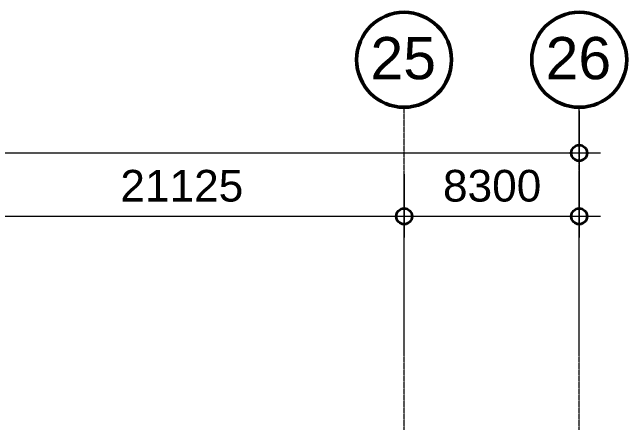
# Model space of a CAD drawing. Header units: millimetres. Extents: x 984 to 425800, y -34355 to 59419.
# Drawn here: x 365614 to 394731, y 39979 to 59419 of the extents above; entities that cross this region are included whole.
import ezdxf

# ---------------------------------------------------------------- set-up
doc = ezdxf.new("R2010")
doc.units = ezdxf.units.MM
doc.linetypes.add('DPA_Grid _ Level 100', pattern=[10, 5.5, -1.6, 1.3, -1.6])
for name, color, linetype, lineweight in [('A-ANNO-DIMS', 1, 'Continuous', 9), ('A-ANNO-DIMS-500', 1, 'Continuous', 9), ('S-GRID', 251, 'Continuous', 9), ('S-GRID-IDEN', 3, 'Continuous', 50)]:
    doc.layers.add(name, color=color, linetype=linetype, lineweight=lineweight)
doc.styles.add('Arial_2', font='arial.ttf', dxfattribs={"height": 2000})
doc.styles.add('Arial_3', font='arial.ttf', dxfattribs={"height": 1500})
doc.dimstyles.new('DPA-DIM-3_0_C-C', dxfattribs={"dimscale": 304.8, "dimtxt": 1530.3891, "dimasz": 2.46063, "dimexe": 3.28084, "dimexo": 0.0625, "dimgap": 0.82021, "dimtad": 1, "dimdec": 0, "dimzin": 0, "dimdsep": 46, "dimtxsty": 'Arial_3', "dimblk1": 'DOTBLANK', "dimblk2": 'DOTBLANK', "dimsah": 1, "dimcen": 0.09, "dimdle": 3.28084, "dimadec": 8, "dimazin": 0, "dimtfac": 1, "dimtdec": 4, "dimtix": 1, "dimtmove": 0, "dimatfit": 3, "dimfxl": 6.56168, "dimfxlon": 1, "dimtvp": 1, "dimtolj": 1, "dimtzin": 0, "dimarcsym": 2})

# ---------------------------------------------------------------- blocks, each defined once
blk = doc.blocks.new('Grid - 100 Scale-2291345-4110-01 GROUND LEVEL - REFLECTED CEILING PLAN')
at = {"layer": 'S-GRID-IDEN'}
blk.add_circle((0, 0), 4.5, dxfattribs=at)
blk = doc.blocks.new('DIMBLOCK1-4110-01 GROUND LEVEL - REFLECTED CEILING PLAN')
at = {"layer": 'A-ANNO-DIMS-500'}
for p, q in [((103181, 54757), (103181, 51757)), ((103181, 52757), (103181, 54757)), ((392481, 54757), (392481, 51757)), ((392481, 52757), (392481, 54757)), ((102181, 52757), (393481, 52757))]:
    blk.add_line(p, q, dxfattribs=at)
at = {"layer": 'A-ANNO-DIMS-500', "lineweight": 35}
for centre in [(103181, 52757), (392481, 52757)]:
    blk.add_circle(centre, 375, dxfattribs=at)
at = {"layer": 'A-ANNO-DIMS-500', "color": 0, "insert": (244370, 54954), "char_height": 1500, "width": 8306.48, "attachment_point": 1, "line_spacing_factor": 0.941778, "style": 'Arial_3'}
blk.add_mtext('289300', dxfattribs=at)
blk = doc.blocks.new('_DotBlank')
at = {"color": 0, "linetype": 'ByBlock', "lineweight": -2}
blk.add_line((-0.5, 0), (-1, 0), dxfattribs=at)
blk.add_circle((0, 0), 0.5, dxfattribs=at)
blk = doc.blocks.new('DIMBLOCK25-4110-01 GROUND LEVEL - REFLECTED CEILING PLAN')
at = {"layer": 'A-ANNO-DIMS-500'}
for p, q in [((363056, 51757), (363056, 48757)), ((363056, 49757), (363056, 51757)), ((384181, 51757), (384181, 48757)), ((384181, 49757), (384181, 51757)), ((363056, 49757), (384181, 49757))]:
    blk.add_line(p, q, dxfattribs=at)
at = {"layer": 'A-ANNO-DIMS-500', "lineweight": 35}
for centre in [(363056, 49757), (384181, 49757)]:
    blk.add_circle(centre, 375, dxfattribs=at)
at = {"layer": 'A-ANNO-DIMS-500', "color": 0, "insert": (370734, 51954), "char_height": 1500, "width": 6922.07, "attachment_point": 1, "line_spacing_factor": 0.941778, "style": 'Arial_3'}
blk.add_mtext('21125', dxfattribs=at)
blk = doc.blocks.new('DIMBLOCK26-4110-01 GROUND LEVEL - REFLECTED CEILING PLAN')
at = {"layer": 'A-ANNO-DIMS-500'}
for p, q in [((384181, 51757), (384181, 48757)), ((384181, 49757), (384181, 51757)), ((392481, 51757), (392481, 48757)), ((392481, 49757), (392481, 51757)), ((384181, 49757), (393481, 49757))]:
    blk.add_line(p, q, dxfattribs=at)
at = {"layer": 'A-ANNO-DIMS-500', "lineweight": 35}
for centre in [(384181, 49757), (392481, 49757)]:
    blk.add_circle(centre, 375, dxfattribs=at)
at = {"layer": 'A-ANNO-DIMS-500', "color": 0, "insert": (386023, 51954), "char_height": 1500, "width": 5537.65, "attachment_point": 1, "line_spacing_factor": 0.941778, "style": 'Arial_3'}
blk.add_mtext('8300', dxfattribs=at)

msp = doc.modelspace()

# ---------------------------------------------------------------- linework, layer by layer
at = {"layer": 'S-GRID', "linetype": 'DPA_Grid _ Level 100'}
for p, q in [((384180.8, -30742.3), (384180.8, 54919.2)), ((392480.8, -30742.3), (392480.8, 54919.2))]:
    msp.add_line(p, q, dxfattribs=at)

# ---------------------------------------------------------------- block references
at = {"layer": 'S-GRID-IDEN', "xscale": 499.9999999999995, "yscale": 499.9999999999995, "zscale": 499.9999999999995}
for p in [(384180.8, 57169.2), (392480.8, 57169.2)]:
    msp.add_blockref('Grid - 100 Scale-2291345-4110-01 GROUND LEVEL - REFLECTED CEILING PLAN', p, dxfattribs=at)

# ---------------------------------------------------------------- texts
at = {"layer": 'S-GRID-IDEN', "lineweight": 9, "char_height": 2000, "width": 3767.931, "attachment_point": 1, "style": 'Arial_2'}
for s, insert in [('25', (382586.8, 58248.7)), ('26', (390886.8, 58248.7))]:
    msp.add_mtext(s, dxfattribs=dict(at, insert=insert))

# ---------------------------------------------------------------- dimensions: what is measured, and where the dimension line sits
at = {"layer": 'A-ANNO-DIMS'}
for base, p1, p2, override, picture, middle in [((392480.8, 52757), (103180.8, 54757), (392480.8, 54757), {"dimpost": '<>', "dimfxl": 289300}, 'DIMBLOCK1-4110-01 GROUND LEVEL - REFLECTED CEILING PLAN', (247830.8, 53773.4)), ((384180.8, 49757), (363055.8, 51757), (384180.8, 51757), {"dimpost": '<>', "dimfxl": 21125}, 'DIMBLOCK25-4110-01 GROUND LEVEL - REFLECTED CEILING PLAN', (373618.3, 50772.9)), ((392480.8, 49757), (384180.8, 51757), (392480.8, 51757), {"dimpost": '<>', "dimfxl": 8300}, 'DIMBLOCK26-4110-01 GROUND LEVEL - REFLECTED CEILING PLAN', (388330.8, 50773.4))]:
    dim = msp.add_linear_dim(base=base, p1=p1, p2=p2, dimstyle='DPA-DIM-3_0_C-C', override=override, dxfattribs=at)
    dim.commit()
    dim.dimension.update_dxf_attribs({"geometry": picture, "text_midpoint": middle})

doc.saveas('drawing.dxf')
